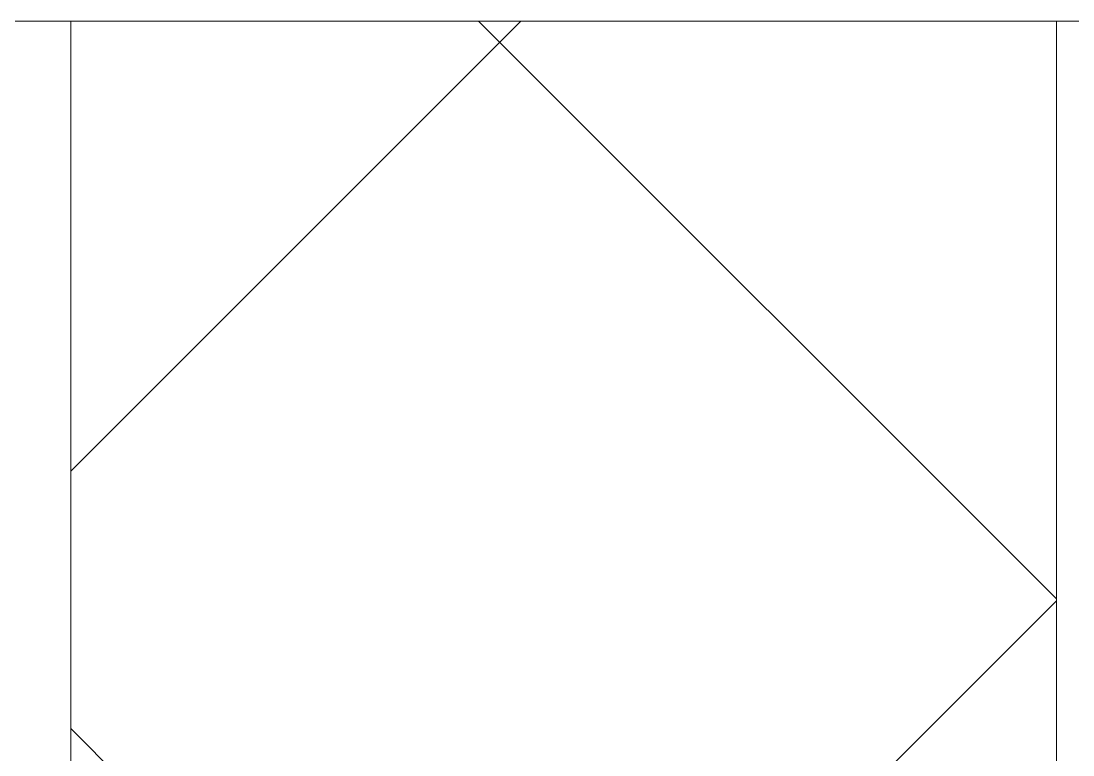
# Model space of a CAD drawing. Header units: millimetres. Extents: x -164500 to 426394, y -23753 to 102118.
# Drawn here: x 233910.86 to 233937.54, y 88120.75 to 88139.36 of the extents above; entities that cross this region are included whole.
import ezdxf

# ---------------------------------------------------------------- set-up
doc = ezdxf.new("R2010")
doc.units = ezdxf.units.MM
doc.layers.add('A-DOOR-1', color=7, linetype='Continuous', lineweight=5, true_color=0xc0c0c0)
doc.layers.add('A-DOOR-FRAM-1', color=7, linetype='Continuous', lineweight=5, true_color=0xc0c0c0)
doc.layers.add('A-DOOR-2', color=7, linetype='Continuous', lineweight=5)
doc.layers.add('I-WALL', color=7, linetype='Continuous', lineweight=5)

# ---------------------------------------------------------------- blocks, each defined once
blk = doc.blocks.new('110_Дверь_СКБ_1Ст_Внутренняя1 - Д-8 950x2100h_охрана-31784688-Объем проектирования 2 этажа')
at = {"layer": 'A-DOOR-2'}
h = blk.add_hatch(dxfattribs=at)
h.set_pattern_fill('FP_33', color=256, style=0, pattern_type=2)
h.set_pattern_definition([(135, (1826.411, 164.685), (-14.14213562373095, -14.14213562373095), []), (225, (1826.411, 164.685), (14.14213562373095, -14.14213562373095), [])])
h.paths.add_polyline_path([(487.4999999998979, 99.99999999996861), (462.4999999999035, 99.99999999996861), (462.4999999999035, -100.0000000000206), (487.4999999998805, -100.0000000000206), (487.4999999998979, 92.8988576328353)])
at = {"layer": 'A-DOOR-FRAM-1'}
for p, q in [((462.4999999999945, 99.99999999999412), (462.4999999999945, -99.9999999999789)), ((487.4999999999972, -99.9999999999789), (487.4999999999972, 99.99999999999412)), ((462.4999999999953, -100.0000000000034), (462.4999999999953, 19.99999999998371)), ((447.499999999996, -100.0000000000034), (462.4999999999953, -100.0000000000034)), ((517.499999999996, -100.0000000000036), (447.4999999999957, -100.0000000000036)), ((462.4999999999945, -99.9999999999789), (487.4999999999972, -99.9999999999789))]:
    blk.add_line(p, q, dxfattribs=at)
blk = doc.blocks.new('2floor')
at = {"layer": 'I-WALL'}
h = blk.add_hatch(dxfattribs=at)
h.set_pattern_fill('FP_23', color=256, style=0, pattern_type=2)
h.set_pattern_definition([(135, (148772.1233852052, 0), (-141.4213562373095, -141.4213562373095), [])])
h.paths.add_polyline_path([(235392.1233640668, 13400.00000533496), (235392.1233640668, 13600.00000533495), (234862.1233852066, 13600.00000533495), (234862.1233852066, 13400.00000533496), (235262.1233640668, 13400.00000533496)])
h.paths.add_polyline_path([(233882.1233852066, 13400.00000533496), (233912.1233852066, 13400.00000533496), (233912.1233852066, 13600.00000533495), (233742.1233660422, 13600.00000533495), (233742.1233660422, 13400.00000533496), (233868.5532799213, 13400.00000533496)])
h.paths.add_polyline_path([(236110.3057963167, 13400.00000533496), (236272.1233640668, 13400.00000533496), (236272.1233640668, 13600.00000533495), (236092.1233640668, 13600.00000533495), (236092.1233640668, 13400.00000533496)])
at = {"layer": 'A-DOOR-1', "rotation": 180}
blk.add_blockref('110_Дверь_СКБ_1Ст_Внутренняя1 - Д-8 950x2100h_охрана-31784688-Объем проектирования 2 этажа', (234399.6233852065, 13500.00000533494), dxfattribs=at)

msp = doc.modelspace()

# ---------------------------------------------------------------- block references
msp.add_blockref('2floor', (-2.619344741106033e-09, 74539.35844731811))

doc.saveas('drawing.dxf')
